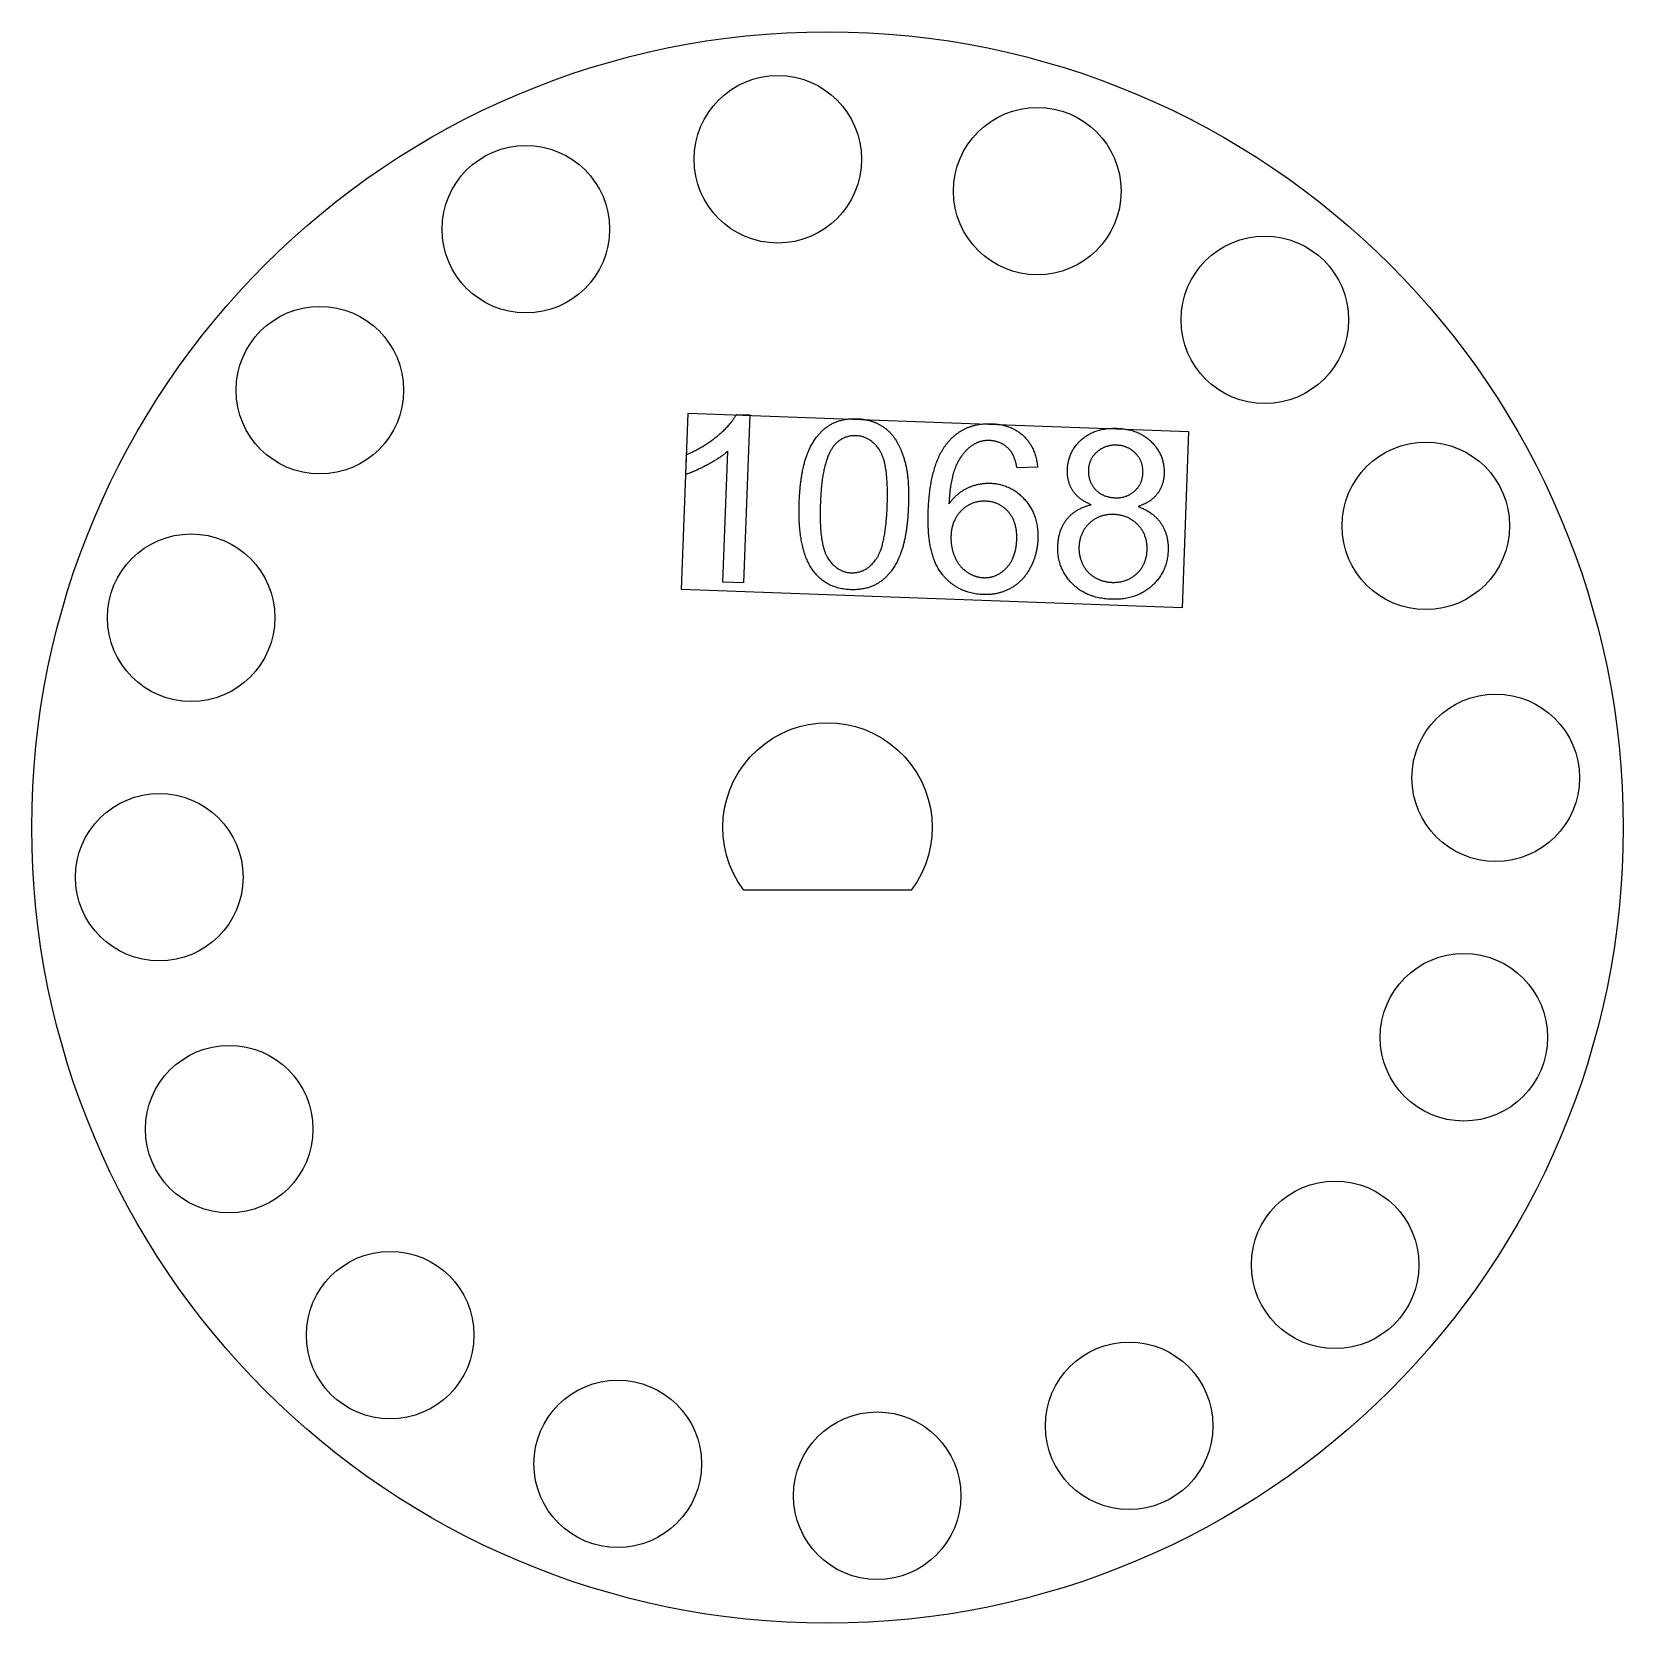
# Model space of a CAD drawing. Header units: millimetres. Extents: x -19 to 19, y -19 to 19.
import ezdxf

# ---------------------------------------------------------------- set-up
doc = ezdxf.new("R2010")
doc.units = ezdxf.units.MM
doc.layers.get('0').update_dxf_attribs({"linetype": 'CONTINUOUS'})

msp = doc.modelspace()

# ---------------------------------------------------------------- linework, layer by layer
for p, q in [((-2.174, 9.866), (-1.857, 9.855)), ((-1.857, 9.855), (-2.005, 5.841)), ((-3.384, 8.431), (-3.367, 8.905)), ((-2.496, 5.859), (-2.381, 8.987)), ((5.016, 8.606), (4.526, 8.585)), ((-2.005, 5.841), (-2.496, 5.859))]:
    msp.add_line(p, q)
msp.add_lwpolyline([(8.466, 5.245), (-3.485, 5.684), (-3.33, 9.892), (8.62, 9.453)], close=True)
msp.add_lwpolyline([(-2, -1.5, -2), (2, -1.5)], format="xyb", close=True)
for centre, radius in [((0, 0), 19), ((-1.187, 15.956), 2), ((5.01, 15.196), 2), ((-7.203, 14.287), 2), ((10.443, 12.122), 2), ((-12.122, 10.443), 2), ((14.287, 7.203), 2), ((-15.196, 5.01), 2), ((15.956, 1.187), 2), ((-15.956, -1.187), 2), ((15.196, -5.01), 2), ((-14.287, -7.203), 2), ((12.122, -10.443), 2), ((-10.443, -12.122), 2), ((7.203, -14.287), 2), ((-5.01, -15.196), 2), ((1.187, -15.956), 2)]:
    msp.add_circle(centre, radius)
for points in [[(-2.629, 9.348), (-2.311, 9.612), (-2.174, 9.866)], [(-0.488, 8.902), (-0.326, 9.329), (-0.029, 9.553)], [(-0.029, 9.553), (0.267, 9.777), (0.703, 9.761)], [(0.703, 9.761), (1.025, 9.749), (1.263, 9.61)], [(1.263, 9.61), (1.501, 9.472), (1.65, 9.222)], [(2.895, 9.221), (3.285, 9.666), (3.918, 9.642)], [(3.918, 9.642), (4.39, 9.625), (4.681, 9.35)], [(6.069, 9.266), (6.394, 9.552), (6.914, 9.532)], [(6.914, 9.532), (7.438, 9.513), (7.746, 9.197)], [(-3.367, 8.905), (-2.948, 9.084), (-2.629, 9.348)], [(0.683, 9.355), (0.345, 9.367), (0.132, 9.088)], [(1.245, 9.009), (1.026, 9.342), (0.683, 9.355)], [(1.65, 9.222), (1.799, 8.972), (1.876, 8.619)], [(2.405, 7.552), (2.447, 8.711), (2.895, 9.221)], [(3.456, 9.124), (3.218, 8.964), (3.073, 8.644)], [(3.873, 9.24), (3.639, 9.249), (3.456, 9.124)], [(4.356, 9.012), (4.165, 9.229), (3.873, 9.24)], [(4.681, 9.35), (4.973, 9.074), (5.016, 8.606)], [(5.729, 8.544), (5.745, 8.98), (6.069, 9.266)], [(6.905, 9.129), (6.624, 9.139), (6.432, 8.966)], [(7.363, 8.927), (7.183, 9.118), (6.905, 9.129)], [(7.746, 9.197), (8.054, 8.882), (8.038, 8.445)], [(-2.381, 8.987), (-2.564, 8.824), (-2.858, 8.666)], [(-0.675, 7.766), (-0.649, 8.475), (-0.488, 8.902)], [(0.132, 9.088), (-0.135, 8.732), (-0.171, 7.748)], [(1.427, 7.689), (1.463, 8.676), (1.245, 9.009)], [(4.526, 8.585), (4.471, 8.877), (4.356, 9.012)], [(6.432, 8.966), (6.24, 8.793), (6.231, 8.542)], [(7.533, 8.467), (7.543, 8.737), (7.363, 8.927)], [(-2.858, 8.666), (-3.152, 8.507), (-3.384, 8.431)], [(1.876, 8.619), (1.953, 8.265), (1.931, 7.67)], [(3.073, 8.644), (2.927, 8.325), (2.9, 7.725)], [(5.858, 8.042), (5.718, 8.255), (5.729, 8.544)], [(6.231, 8.542), (6.221, 8.258), (6.397, 8.072)], [(7.336, 8.036), (7.524, 8.208), (7.533, 8.467)], [(8.038, 8.445), (8.027, 8.167), (7.874, 7.967)], [(2.9, 7.725), (3.087, 7.988), (3.348, 8.11)], [(3.348, 8.11), (3.609, 8.231), (3.89, 8.221)], [(3.89, 8.221), (4.381, 8.203), (4.713, 7.829)], [(6.299, 7.707), (5.997, 7.83), (5.858, 8.042)], [(6.397, 8.072), (6.573, 7.885), (6.864, 7.874)], [(6.864, 7.874), (7.148, 7.864), (7.336, 8.036)], [(-0.34, 6.127), (-0.717, 6.64), (-0.675, 7.766)], [(-0.171, 7.748), (-0.207, 6.763), (0.011, 6.429)], [(1.148, 6.389), (1.391, 6.707), (1.427, 7.689)], [(1.931, 7.67), (1.906, 6.967), (1.745, 6.54)], [(3.776, 7.791), (3.443, 7.803), (3.203, 7.573)], [(4.324, 7.532), (4.111, 7.779), (3.776, 7.791)], [(4.713, 7.829), (5.044, 7.455), (5.023, 6.882)], [(5.722, 7.369), (5.93, 7.625), (6.299, 7.707)], [(7.874, 7.967), (7.721, 7.766), (7.419, 7.665)], [(7.419, 7.665), (7.783, 7.532), (7.965, 7.258)], [(2.737, 6.05), (2.367, 6.516), (2.405, 7.552)], [(3.203, 7.573), (2.962, 7.343), (2.948, 6.956)], [(4.52, 6.871), (4.536, 7.285), (4.324, 7.532)], [(5.501, 6.723), (5.515, 7.113), (5.722, 7.369)], [(6.254, 7.266), (6.018, 7.045), (6.005, 6.702)], [(6.836, 7.474), (6.49, 7.487), (6.254, 7.266)], [(7.418, 7.22), (7.191, 7.461), (6.836, 7.474)], [(7.632, 6.625), (7.645, 6.98), (7.418, 7.22)], [(7.965, 7.258), (8.148, 6.983), (8.134, 6.612)], [(2.948, 6.956), (2.939, 6.702), (3.038, 6.467)], [(4.272, 6.197), (4.505, 6.44), (4.52, 6.871)], [(5.023, 6.882), (5.009, 6.506), (4.835, 6.189)], [(1.745, 6.54), (1.585, 6.113), (1.288, 5.888)], [(3.038, 6.467), (3.137, 6.231), (3.326, 6.102)], [(5.831, 5.836), (5.481, 6.199), (5.501, 6.723)], [(6.005, 6.702), (5.997, 6.492), (6.09, 6.292)], [(7.382, 6.059), (7.619, 6.276), (7.632, 6.625)], [(8.134, 6.612), (8.115, 6.1), (7.74, 5.764)], [(0.553, 5.679), (-0.025, 5.7), (-0.34, 6.127)], [(0.011, 6.429), (0.23, 6.095), (0.568, 6.082)], [(0.568, 6.082), (0.906, 6.07), (1.148, 6.389)], [(3.326, 6.102), (3.515, 5.974), (3.728, 5.966)], [(3.728, 5.966), (4.039, 5.955), (4.272, 6.197)], [(4.835, 6.189), (4.661, 5.872), (4.371, 5.71)], [(6.09, 6.292), (6.182, 6.092), (6.374, 5.977)], [(1.288, 5.888), (0.992, 5.663), (0.553, 5.679)], [(3.721, 5.562), (3.108, 5.585), (2.737, 6.05)], [(4.371, 5.71), (4.081, 5.549), (3.721, 5.562)], [(6.773, 5.45), (6.181, 5.472), (5.831, 5.836)], [(6.374, 5.977), (6.567, 5.862), (6.793, 5.854)], [(7.74, 5.764), (7.364, 5.428), (6.773, 5.45)], [(6.793, 5.854), (7.145, 5.841), (7.382, 6.059)]]:
    msp.add_open_spline(points, degree=2)

doc.saveas('drawing.dxf')
